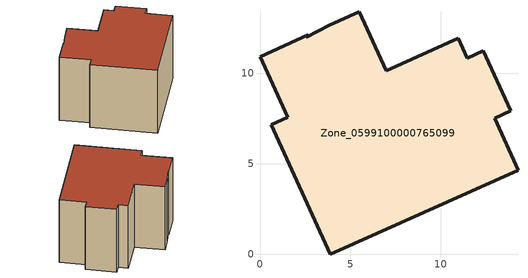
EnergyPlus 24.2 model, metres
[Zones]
Zone_0599100000765099
 floor ground (C_G): 2.66,12.14 2.56,11.99 3.84,12.67 5.48,13.41 6.97,10.15 10.96,11.95 11.45,10.85 12.34,11.25 13.85,7.93 12.96,7.53 14.26,4.65 3.88,0 0.63,7.17 1.52,7.58 0,10.93 z0
 wall outside (C_F): 11.45,10.85 10.96,11.95 6.97,10.15 5.48,13.41 3.84,12.67 2.56,11.99 2.66,12.14 0,10.93 1.52,7.58 0.63,7.17 3.88,0 14.26,4.65 12.96,7.53 13.85,7.93 12.34,11.25 11.45,10.85 z0:8.66
 roof outside (C_R): 2.56,11.99 2.66,12.14 0,10.93 1.52,7.58 0.63,7.17 3.88,0 14.26,4.65 12.96,7.53 13.85,7.93 12.34,11.25 11.45,10.85 10.96,11.95 6.97,10.15 5.48,13.41 3.84,12.67 z8.66
[BUILDING]
Pand.0599100000765099: North Axis=0; Terrain=City; Loads Convergence Tolerance Value=0.04; Temperature Convergence Tolerance Value=0.4; Solar Distribution=FullExterior; Maximum Number of Warmup Days=25; Minimum Number of Warmup Days=1
[Site:Location]
Rotterdam.The.Hague.AP_ZH_NLD Design_Conditions: Latitude=51.96; Longitude=4.45; Time Zone=1; Elevation=-4.5
[SITE:GROUNDTEMPERATURE:BUILDINGSURFACE]
18, 18, 18, 18, 18, 18, 18, 18, 18, 18, 18, 18
[MATERIAL] Thermal Absorptance=0.9; Solar Absorptance=0.7; Visible Absorptance=0.7
Name | Roughness | Thickness | Conductivity | Density | Specific Heat
G.D.2006-2014 | MediumSmooth | 0.15 | 0.06 | 540 | 1210
F.D.2006-2014 | Rough | 0.3 | 0.12 | 1920 | 840
R.D.2006-2014 | MediumRough | 0.2 | 0.08 | 1500 | 1000
[CONSTRUCTION]
C_G: G.D.2006-2014
C_F: F.D.2006-2014
C_R: R.D.2006-2014
[ZONE]
Zone_0599100000765099: Type=1; Multiplier=1; Ceiling Height=Autocalculate; Volume=Autocalculate; Floor Area=autocalculate; Part of Total Floor Area=Yes
[ZONEINFILTRATION:DESIGNFLOWRATE]
Infil_Zone_0599100000765099: Zone or ZoneList or Space or SpaceList=Zone_0599100000765099; Schedule=AlwaysOn; Design Flow Rate Calculation Method=Flow/Area; Flow Rate per Floor Area=0.0021; Constant Term Coefficient=1; Temperature Term Coefficient=0; Velocity Term Coefficient=0; Velocity Squared Term Coefficient=0
[HVACTEMPLATE:ZONE:IDEALLOADSAIRSYSTEM]
Zone_0599100000765099: Maximum Heating Supply Air Temperature=50; Minimum Cooling Supply Air Temperature=13; Maximum Heating Supply Air Humidity Ratio=0.0156; Minimum Cooling Supply Air Humidity Ratio=0.0077; Heating Limit=NoLimit; Cooling Limit=NoLimit; Dehumidification Control Type=ConstantSensibleHeatRatio; Cooling Sensible Heat Ratio=0.7; Dehumidification Setpoint=60; Humidification Control Type=None; Humidification Setpoint=30; Outdoor Air Method=None; Outdoor Air Flow Rate per Person=0.00944; Outdoor Air Flow Rate per Zone Floor Area=0; Outdoor Air Flow Rate per Zone=0; Demand Controlled Ventilation Type=None; Outdoor Air Economizer Type=NoEconomizer; Heat Recovery Type=None; Sensible Heat Recovery Effectiveness=0.7; Latent Heat Recovery Effectiveness=0.65
[ZONECONTROL:THERMOSTAT]
ThermostatControl_Zone_0599100000765099: Zone or ZoneList=Zone_0599100000765099; Control Type Schedule=DualSetpointControlType; Control 1=Thermostat_Zone_0599100000765099; Temperature Difference Between Cutout And Setpoint=0
[THERMOSTATSETPOINT:DUALSETPOINT]
Thermostat_Zone_0599100000765099: Heating Setpoint Temperature Schedule=HeatingSetpoint_Zone_0599100000765099; Cooling Setpoint Temperature Schedule=CoolingSetpoint_Zone_0599100000765099
[SCHEDULE:COMPACT]
HeatingSetpoint_Zone_0599100000765099: Through: 12/31, For: AllDays, Until: 24:00, 21
CoolingSetpoint_Zone_0599100000765099: Through: 12/31, For: AllDays, Until: 24:00, 24
DualSetpointControlType: Through: 12/31, For: AllDays, Until: 24:00, 4
AlwaysOn: Through: 12/31, For: AllDays, Until: 24:00, 1
